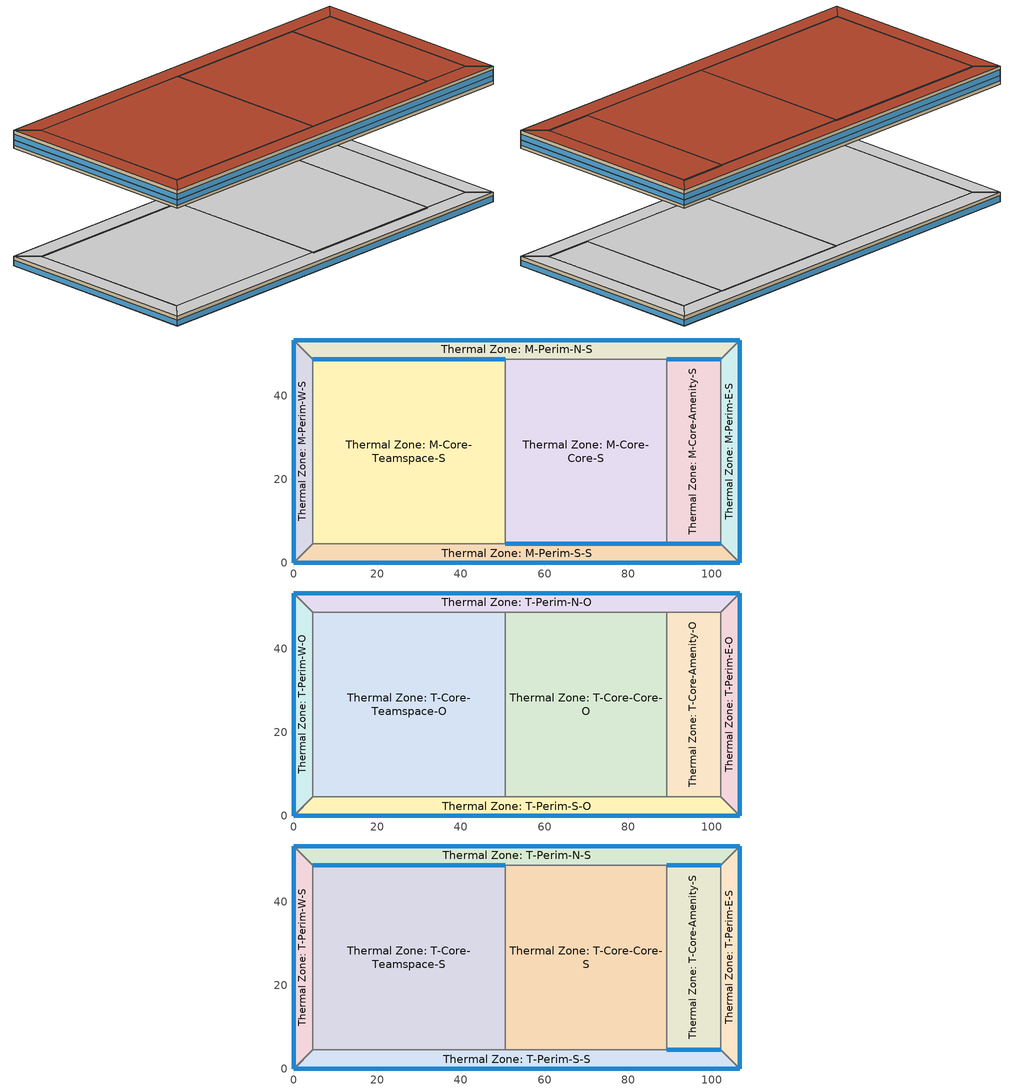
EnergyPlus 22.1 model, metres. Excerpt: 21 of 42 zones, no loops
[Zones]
Thermal Zone: M-Core-Amenity-S
 floor to Thermal Zone: M-Core-Amenity-O (Interior Floor_Air): 102.11,48.77 102.11,4.57 89.21,4.57 89.21,48.77 z6.71
 wall to Thermal Zone: M-Perim-N-S (Interior Wall): 102.11,48.77 89.21,48.77 z6.71:8.84
 wall to Thermal Zone: M-Perim-E-S (Interior Wall): 102.11,4.57 102.11,48.77 z6.71:9.14
 wall to Thermal Zone: M-Perim-S-S (Interior Wall): 89.21,4.57 102.11,4.57 z6.71:8.84
 wall to Thermal Zone: M-Core-Core-S (Interior Wall): 89.21,48.77 89.21,4.57 z6.71:9.14
 ceiling adiabatic (Interior Ceiling): 102.11,4.57 102.11,48.77 89.21,48.77 89.21,4.57 z9.14
Thermal Zone: M-Core-Core-S
 floor to Thermal Zone: M-Core-Core-O (Interior Floor_Air): 89.21,48.77 89.21,4.57 50.6,4.57 50.6,48.77 z6.71
 wall outside (189.1-2009 Res 3A Ext Wall Steel-Framed): 50.6,4.57 89.21,4.57 z8.84:9.14
 wall to Thermal Zone: M-Perim-S-S (Interior Wall): 50.6,4.57 89.21,4.57 z6.71:8.84
 wall to Thermal Zone: M-Core-Teamspace-S (Interior Wall): 50.6,48.77 50.6,4.57 z6.71:9.14
 wall to Thermal Zone: M-Perim-N-S (Interior Wall): 89.21,48.77 50.6,48.77 z6.71:8.84; 89.21,48.77 50.6,48.77 z8.84:9.14
 window (Window - U-0.36 - SHGC-0.25): 50.62,4.57 89.19,4.57 z8.86:9.05
 ceiling adiabatic (Interior Ceiling): 89.21,4.57 89.21,48.77 50.6,48.77 50.6,4.57 z9.14
Thermal Zone: M-Core-Teamspace-S
 floor to Thermal Zone: M-Core-Teamspace-O (Interior Floor_Air): 50.6,48.77 50.6,4.57 4.57,4.57 4.57,48.77 z6.71
 wall to Thermal Zone: M-Perim-N-S (Interior Wall): 50.6,48.77 4.57,48.77 z6.71:8.84
 wall to Thermal Zone: M-Perim-W-S (Interior Wall): 4.57,48.77 4.57,4.57 z6.71:9.14
 wall to Thermal Zone: M-Perim-S-S (Interior Wall): 4.57,4.57 50.6,4.57 z6.71:8.84
 ceiling adiabatic (Interior Ceiling): 50.6,4.57 50.6,48.77 4.57,48.77 4.57,4.57 z9.14
Thermal Zone: M-Perim-E-S
 floor to Thermal Zone: M-Perim-E-O (Interior Floor_Air): 106.68,53.34 106.68,0 102.11,4.57 102.11,48.77 z6.71
 wall outside (189.1-2009 Res 3A Ext Wall Steel-Framed): 106.68,0 106.68,53.34 z6.71:9.14
 wall to Thermal Zone: M-Perim-S-S (Interior Wall): 102.11,4.57 106.68,0 z6.71:9.14
 wall to Thermal Zone: M-Perim-N-S (Interior Wall): 106.68,53.34 102.11,48.77 z6.71:9.14
 window (Window - U-0.36 - SHGC-0.25): 106.68,0.03 106.68,53.31 z6.73:8.2
 ceiling adiabatic (Interior Ceiling): 106.68,0 106.68,53.34 102.11,48.77 102.11,4.57 z9.14
Thermal Zone: M-Perim-N-S
 floor to Thermal Zone: M-Perim-N-O (Interior Floor_Air): 106.68,53.34 102.11,48.77 4.57,48.77 0,53.34 z6.71
 wall outside (189.1-2009 Res 3A Ext Wall Steel-Framed): 106.68,53.34 0,53.34 z6.71:9.14; 89.21,48.77 102.11,48.77 / 4.57,48.77 50.6,48.77 z8.84:9.14
 wall to Thermal Zone: M-Perim-W-S (Interior Wall): 0,53.34 4.57,48.77 z6.71:9.14
 window (Window - U-0.36 - SHGC-0.25): 106.65,53.34 0.03,53.34 z6.73:8.19; 89.24,48.77 102.08,48.77 / 4.6,48.77 50.57,48.77 z8.86:9.05
 ceiling adiabatic (Interior Ceiling): 102.11,48.77 106.68,53.34 0,53.34 4.57,48.77 z9.14
Thermal Zone: M-Perim-S-S
 floor to Thermal Zone: M-Perim-S-O (Interior Floor_Air): 106.68,0 0,0 4.57,4.57 102.11,4.57 z6.71
 wall outside (189.1-2009 Res 3A Ext Wall Steel-Framed): 102.11,4.57 89.21,4.57 z8.84:9.14; 0,0 106.68,0 z6.71:9.14
 wall to Thermal Zone: M-Perim-W-S (Interior Wall): 4.57,4.57 0,0 z6.71:9.14
 window (Window - U-0.36 - SHGC-0.25): 102.08,4.57 89.24,4.57 z8.86:9.05; 0.03,0 106.65,0 z6.73:8.19
 ceiling adiabatic (Interior Ceiling): 106.68,0 102.11,4.57 4.57,4.57 0,0 z9.14
Thermal Zone: M-Perim-W-S
 floor to Thermal Zone: M-Perim-W-O (Interior Floor_Air): 0,53.34 4.57,48.77 4.57,4.57 0,0 z6.71
 wall outside (189.1-2009 Res 3A Ext Wall Steel-Framed): 0,53.34 0,0 z6.71:9.14
 window (Window - U-0.36 - SHGC-0.25): 0,53.31 0,0.03 z6.73:8.2
 ceiling adiabatic (Interior Ceiling): 0,0 4.57,4.57 4.57,48.77 0,53.34 z9.14
Thermal Zone: T-Core-Amenity-O
 floor adiabatic (Interior Floor): 102.11,48.77 102.11,4.57 89.21,4.57 89.21,48.77 z36.58
 wall to Thermal Zone: T-Perim-N-O (Interior Wall): 102.11,48.77 89.21,48.77 z36.58:38.71
 wall to Thermal Zone: T-Perim-E-O (Interior Wall): 102.11,4.57 102.11,48.77 z36.58:38.71
 wall to Thermal Zone: T-Perim-S-O (Interior Wall): 89.21,4.57 102.11,4.57 z36.58:38.71
 wall to Thermal Zone: T-Core-Core-O (Interior Wall): 89.21,48.77 89.21,4.57 z36.58:38.71
Thermal Zone: T-Core-Core-O
 floor adiabatic (Interior Floor): 89.21,48.77 89.21,4.57 50.6,4.57 50.6,48.77 z36.58
 wall to Thermal Zone: T-Perim-S-O (Interior Wall): 50.6,4.57 89.21,4.57 z36.58:38.71
 wall to Thermal Zone: T-Core-Teamspace-O (Interior Wall): 50.6,48.77 50.6,4.57 z36.58:38.71
 wall to Thermal Zone: T-Perim-N-O (Interior Wall): 89.21,48.77 50.6,48.77 z36.58:38.71
Thermal Zone: T-Core-Teamspace-O
 floor adiabatic (Interior Floor): 50.6,48.77 50.6,4.57 4.57,4.57 4.57,48.77 z36.58
 wall to Thermal Zone: T-Perim-S-O (Interior Wall): 4.57,4.57 50.6,4.57 z36.58:38.71
 wall to Thermal Zone: T-Perim-W-O (Interior Wall): 4.57,48.77 4.57,4.57 z36.58:38.71
 wall to Thermal Zone: T-Perim-N-O (Interior Wall): 50.6,48.77 4.57,48.77 z36.58:38.71
Thermal Zone: T-Perim-E-O
 floor adiabatic (Interior Floor): 106.68,53.34 106.68,0 102.11,4.57 102.11,48.77 z36.58
 wall outside (189.1-2009 Res 3A Ext Wall Steel-Framed): 106.68,0 106.68,53.34 z36.58:38.71
 wall to Thermal Zone: T-Perim-S-O (Interior Wall): 102.11,4.57 106.68,0 z36.58:38.71
 wall to Thermal Zone: T-Perim-N-O (Interior Wall): 106.68,53.34 102.11,48.77 z36.58:38.71
 window (Window - U-0.36 - SHGC-0.25): 106.68,0.03 106.68,53.31 z37.4:38.68
Thermal Zone: T-Perim-N-O
 floor adiabatic (Interior Floor): 106.68,53.34 102.11,48.77 4.57,48.77 0,53.34 z36.58
 wall outside (189.1-2009 Res 3A Ext Wall Steel-Framed): 106.68,53.34 0,53.34 z36.58:38.71
 wall to Thermal Zone: T-Perim-W-O (Interior Wall): 0,53.34 4.57,48.77 z36.58:38.71
 window (Window - U-0.36 - SHGC-0.25): 106.65,53.34 0.03,53.34 z37.4:38.68
Thermal Zone: T-Perim-S-O
 floor adiabatic (Interior Floor): 106.68,0 0,0 4.57,4.57 102.11,4.57 z36.58
 wall outside (189.1-2009 Res 3A Ext Wall Steel-Framed): 0,0 106.68,0 z36.58:38.71
 wall to Thermal Zone: T-Perim-W-O (Interior Wall): 4.57,4.57 0,0 z36.58:38.71
 window (Window - U-0.36 - SHGC-0.25): 0.03,0 106.65,0 z37.4:38.68
Thermal Zone: T-Perim-W-O
 floor adiabatic (Interior Floor): 0,53.34 4.57,48.77 4.57,4.57 0,0 z36.58
 wall outside (189.1-2009 Res 3A Ext Wall Steel-Framed): 0,53.34 0,0 z36.58:38.71
 window (Window - U-0.36 - SHGC-0.25): 0,53.31 0,0.03 z37.4:38.68
Thermal Zone: T-Core-Amenity-S
 floor to Thermal Zone: T-Core-Amenity-O (Interior Floor_Air): 102.11,48.77 102.11,4.57 89.21,4.57 89.21,48.77 z38.71
 wall outside (189.1-2009 Res 3A Ext Wall Steel-Framed): 102.11,48.77 89.21,48.77 z40.84:41.15
 wall to Thermal Zone: T-Perim-N-S (Interior Wall): 102.11,48.77 89.21,48.77 z38.71:40.84
 wall to Thermal Zone: T-Perim-E-S (Interior Wall): 102.11,4.57 102.11,48.77 z38.71:41.15
 wall to Thermal Zone: T-Perim-S-S (Interior Wall): 89.21,4.57 102.11,4.57 z38.71:40.84
 wall to Thermal Zone: T-Core-Core-S (Interior Wall): 89.21,48.77 89.21,4.57 z38.71:41.15
 window (Window - U-0.36 - SHGC-0.25): 102.08,48.77 89.24,48.77 z40.87:41.05
 roof outside (189.1-2009 Nonres 6B Roof IEAD): 102.11,4.57 102.11,48.77 89.21,48.77 89.21,4.57 z41.15
Thermal Zone: T-Core-Core-S
 floor to Thermal Zone: T-Core-Core-O (Interior Floor_Air): 89.21,48.77 89.21,4.57 50.6,4.57 50.6,48.77 z38.71
 wall to Thermal Zone: T-Perim-S-S (Interior Wall): 50.6,4.57 89.21,4.57 z38.71:40.84; 50.6,4.57 89.21,4.57 z40.84:41.15
 wall to Thermal Zone: T-Core-Teamspace-S (Interior Wall): 50.6,48.77 50.6,4.57 z38.71:41.15
 wall to Thermal Zone: T-Perim-N-S (Interior Wall): 89.21,48.77 50.6,48.77 z38.71:40.84; 89.21,48.77 50.6,48.77 z40.84:41.15
 roof outside (189.1-2009 Nonres 6B Roof IEAD): 89.21,4.57 89.21,48.77 50.6,48.77 50.6,4.57 z41.15
Thermal Zone: T-Core-Teamspace-S
 floor to Thermal Zone: T-Core-Teamspace-O (Interior Floor_Air): 50.6,48.77 50.6,4.57 4.57,4.57 4.57,48.77 z38.71
 wall outside (189.1-2009 Res 3A Ext Wall Steel-Framed): 50.6,48.77 4.57,48.77 z40.84:41.15
 wall to Thermal Zone: T-Perim-N-S (Interior Wall): 50.6,48.77 4.57,48.77 z38.71:40.84
 wall to Thermal Zone: T-Perim-W-S (Interior Wall): 4.57,48.77 4.57,4.57 z38.71:41.15
 wall to Thermal Zone: T-Perim-S-S (Interior Wall): 4.57,4.57 50.6,4.57 z38.71:40.84; 4.57,4.57 50.6,4.57 z40.84:41.15
 window (Window - U-0.36 - SHGC-0.25): 50.57,48.77 4.6,48.77 z40.87:41.05
 roof outside (189.1-2009 Nonres 6B Roof IEAD): 50.6,4.57 50.6,48.77 4.57,48.77 4.57,4.57 z41.15
Thermal Zone: T-Perim-E-S
 floor to Thermal Zone: T-Perim-E-O (Interior Floor_Air): 106.68,53.34 106.68,0 102.11,4.57 102.11,48.77 z38.71
 wall outside (189.1-2009 Res 3A Ext Wall Steel-Framed): 106.68,0 106.68,53.34 z38.71:41.15
 wall to Thermal Zone: T-Perim-S-S (Interior Wall): 102.11,4.57 106.68,0 z38.71:41.15
 wall to Thermal Zone: T-Perim-N-S (Interior Wall): 106.68,53.34 102.11,48.77 z38.71:41.15
 window (Window - U-0.36 - SHGC-0.25): 106.68,0.03 106.68,53.31 z38.73:40.2
 roof outside (189.1-2009 Nonres 6B Roof IEAD): 106.68,0 106.68,53.34 102.11,48.77 102.11,4.57 z41.15
Thermal Zone: T-Perim-N-S
 floor to Thermal Zone: T-Perim-N-O (Interior Floor_Air): 106.68,53.34 102.11,48.77 4.57,48.77 0,53.34 z38.71
 wall outside (189.1-2009 Res 3A Ext Wall Steel-Framed): 106.68,53.34 0,53.34 z38.71:41.15
 wall to Thermal Zone: T-Perim-W-S (Interior Wall): 0,53.34 4.57,48.77 z38.71:41.15
 window (Window - U-0.36 - SHGC-0.25): 106.65,53.34 0.03,53.34 z38.73:40.2
 roof outside (189.1-2009 Nonres 6B Roof IEAD): 102.11,48.77 106.68,53.34 0,53.34 4.57,48.77 z41.15
Thermal Zone: T-Perim-S-S
 floor to Thermal Zone: T-Perim-S-O (Interior Floor_Air): 106.68,0 0,0 4.57,4.57 102.11,4.57 z38.71
 wall outside (189.1-2009 Res 3A Ext Wall Steel-Framed): 102.11,4.57 89.21,4.57 z40.84:41.15; 0,0 106.68,0 z38.71:41.15
 wall to Thermal Zone: T-Perim-W-S (Interior Wall): 4.57,4.57 0,0 z38.71:41.15
 window (Window - U-0.36 - SHGC-0.25): 102.08,4.57 89.24,4.57 z40.87:41.05; 0.03,0 106.65,0 z38.73:40.2
 roof outside (189.1-2009 Nonres 6B Roof IEAD): 106.68,0 102.11,4.57 4.57,4.57 0,0 z41.15
Thermal Zone: T-Perim-W-S
 floor to Thermal Zone: T-Perim-W-O (Interior Floor_Air): 0,53.34 4.57,48.77 4.57,4.57 0,0 z38.71
 wall outside (189.1-2009 Res 3A Ext Wall Steel-Framed): 0,53.34 0,0 z38.71:41.15
 window (Window - U-0.36 - SHGC-0.25): 0,53.31 0,0.03 z38.73:40.2
 roof outside (189.1-2009 Nonres 6B Roof IEAD): 0,0 4.57,4.57 4.57,48.77 0,53.34 z41.15
[Building]
Building 1: North Axis=0
[SITE:LOCATION]
Mountain View-Moffett Federal Field: Latitude=37.4; Longitude=-122.05; Time Zone=-8; Elevation=12
[SIZINGPERIOD:DESIGNDAY] Day of Month=21; DryBulb Temperature Range Modifier Type=DefaultMultipliers; Humidity Condition Type=Wetbulb; Barometric Pressure=101288; Rain Indicator=No; Snow Indicator=No; Daylight Saving Time Indicator=No; Solar Model Indicator=ASHRAEClearSky; Begin Environment Reset Mode=FullResetAtBeginEnvironment
Name | Month | Day Type | Maximum DryBulb Temperature | Daily DryBulb Temperature Range | Wetbulb or DewPoint at Maximum DryBulb | Wind Speed | Wind Direction | Sky Clearness
Mountain View-Moffett Federal Field Heating Design Day 99.6% Condns DB | 12 | WinterDesignDay | 2.5 | 0 | 2.5 | 0.6 | 140 | 0
Mountain View-Moffett Federal Field Jan 2% Condns DB=>MCWB (0.2% Condns DB=>MWB) | 1 | SummerDesignDay | 15.8 | 7.5 | 11.4 | 3.2 | 315 | 1
Mountain View-Moffett Federal Field Feb 2% Condns DB=>MCWB (0.2% Condns DB=>MWB) | 2 | SummerDesignDay | 19.058 | 9.5 | 13.3 | 2.5 | 338 | 1
Mountain View-Moffett Federal Field Mar 2% Condns DB=>MCWB (0.2% Condns DB=>MWB) | 3 | SummerDesignDay | 24.8 | 9.9 | 16.9 | 3.1 | 341 | 1
[Material] Thermal Absorptance=0.9
Name | Roughness | Thickness | Conductivity | Density | Specific Heat | Solar Absorptance | Visible Absorptance
1/2IN Gypsum | Smooth | 0.01271 | 0.16 | 784.9 | 830 | 0.92 | 0.92
F16 Acoustic tile | MediumSmooth | 0.0191 | 0.06 | 368 | 590 | 0.3 | 0.3
G01a 19mm gypsum board | MediumSmooth | 0.019 | 0.16 | 800 | 1090 | 0.4 | 0.4
M11 100mm lightweight concrete | MediumRough | 0.1016 | 0.53 | 1280 | 840 | 0.5 | 0.5
MAT-CC05 4 HW CONCRETE 1 | Rough | 0.1016 | 1.311 | 2240 | 836.8 | 0.85 | 0.85
Metal Decking | MediumSmooth | 0.001524 | 45.006 | 7680 | 418.4 | 0.7 | 0.3
Roof Insulation [24] | MediumRough | 0.260107 | 0.049 | 265 | 836.8 | 0.7 | 0.7
Roof Membrane | VeryRough | 0.0095 | 0.16 | 1121.29 | 1460 | 0.7 | 0.7
Wall Insulation [39] | MediumRough | 0.118387 | 0.045 | 265 | 836.8 | 0.7 | 0.7
[Material:NoMass]
MAT-SHEATH: Roughness=Rough; Thermal Resistance=0.36256; Thermal Absorptance=0.9; Solar Absorptance=0.7; Visible Absorptance=0.7
[Material:AirGap]
Name | Thermal Resistance
F04 Wall air space resistance | 0.15
F05 Ceiling air space resistance | 0.18
[WindowMaterial:SimpleGlazingSystem]
Window Material Simple Glazing System 1: UFactor=2.04417; Solar Heat Gain Coefficient=0.25; Visible Transmittance=0.5
[Construction]
189.1-2009 Nonres 6B Roof IEAD: Roof Membrane, Roof Insulation [24], Metal Decking
189.1-2009 Res 3A Ext Wall Steel-Framed: MAT-SHEATH, Wall Insulation [39], 1/2IN Gypsum
Interior Ceiling: M11 100mm lightweight concrete, F05 Ceiling air space resistance, F16 Acoustic tile
Interior Floor: F16 Acoustic tile, F05 Ceiling air space resistance, M11 100mm lightweight concrete
Interior Floor_Air: F16 Acoustic tile
Interior Wall: G01a 19mm gypsum board, F04 Wall air space resistance, G01a 19mm gypsum board
InternalMass_Conc: MAT-CC05 4 HW CONCRETE 1
Window - U-0.36 - SHGC-0.25: Window Material Simple Glazing System 1
[Zone]
Name | Multiplier | Part of Total Floor Area
Thermal Zone: M-Core-Amenity-S; Thermal Zone: M-Core-Core-S; Thermal Zone: M-Core-Teamspace-S; Thermal Zone: M-Perim-E-S; Thermal Zone: M-Perim-N-S; Thermal Zone: M-Perim-S-S; Thermal Zone: M-Perim-W-S | 6 | No
Thermal Zone: T-Core-Amenity-O; Thermal Zone: T-Core-Core-O; Thermal Zone: T-Core-Teamspace-O; Thermal Zone: T-Perim-E-O; Thermal Zone: T-Perim-N-O; Thermal Zone: T-Perim-S-O; Thermal Zone: T-Perim-W-O | 1 | Yes
Thermal Zone: T-Core-Amenity-S; Thermal Zone: T-Core-Core-S; Thermal Zone: T-Core-Teamspace-S; Thermal Zone: T-Perim-E-S; Thermal Zone: T-Perim-N-S; Thermal Zone: T-Perim-S-S; Thermal Zone: T-Perim-W-S | 1 | No
[InternalMass] Construction=InternalMass_Conc
Name | Zone or ZoneList | Surface Area
Internal Mass 16 | Thermal Zone: M-Core-Amenity-S | 0.0028491
Internal Mass 18 | Thermal Zone: M-Core-Core-S | 0.00853384
Internal Mass 20 | Thermal Zone: M-Core-Teamspace-S | 0.0101706
Internal Mass 22 | Thermal Zone: M-Perim-E-S | 0.00111484
Internal Mass 24 | Thermal Zone: M-Perim-N-S | 0.00233419
Internal Mass 26 | Thermal Zone: M-Perim-S-S | 0.00233419
Internal Mass 28 | Thermal Zone: M-Perim-W-S | 0.00111484
Internal Mass 29 | Thermal Zone: T-Core-Amenity-O | 0.0028491
Internal Mass 30 | Thermal Zone: T-Core-Amenity-S | 0.0028491
Internal Mass 31 | Thermal Zone: T-Core-Core-O | 0.00853384
Internal Mass 32 | Thermal Zone: T-Core-Core-S | 0.00853384
Internal Mass 33 | Thermal Zone: T-Core-Teamspace-O | 0.0101706
Internal Mass 34 | Thermal Zone: T-Core-Teamspace-S | 0.0101706
Internal Mass 35 | Thermal Zone: T-Perim-E-O | 0.00111484
Internal Mass 36 | Thermal Zone: T-Perim-E-S | 0.00111484
Internal Mass 37 | Thermal Zone: T-Perim-N-O | 0.00233419
Internal Mass 38 | Thermal Zone: T-Perim-N-S | 0.00233419
Internal Mass 39 | Thermal Zone: T-Perim-S-O | 0.00233419
Internal Mass 40 | Thermal Zone: T-Perim-S-S | 0.00233419
Internal Mass 41 | Thermal Zone: T-Perim-W-O | 0.00111484
Internal Mass 42 | Thermal Zone: T-Perim-W-S | 0.00111484
[AirLoopHVAC:ReturnPlenum]
Name | Zone
Air Loop HVAC Return Plenum 10 | Thermal Zone: M-Perim-W-S
Air Loop HVAC Return Plenum 8 | Thermal Zone: M-Perim-N-S
Air Loop HVAC Return Plenum 18 | Thermal Zone: M-Core-Amenity-S
Air Loop HVAC Return Plenum 9 | Thermal Zone: M-Perim-S-S
Air Loop HVAC Return Plenum 19 | Thermal Zone: M-Core-Core-S
Air Loop HVAC Return Plenum 7 | Thermal Zone: M-Perim-E-S
Air Loop HVAC Return Plenum 6 | Thermal Zone: M-Core-Teamspace-S
Air Loop HVAC Return Plenum 11 | Thermal Zone: T-Core-Teamspace-S
Air Loop HVAC Return Plenum 21 | Thermal Zone: T-Core-Core-S
Air Loop HVAC Return Plenum 14 | Thermal Zone: T-Perim-S-S
Air Loop HVAC Return Plenum 20 | Thermal Zone: T-Core-Amenity-S
Air Loop HVAC Return Plenum 15 | Thermal Zone: T-Perim-W-S
Air Loop HVAC Return Plenum 12 | Thermal Zone: T-Perim-E-S
Air Loop HVAC Return Plenum 13 | Thermal Zone: T-Perim-N-S
